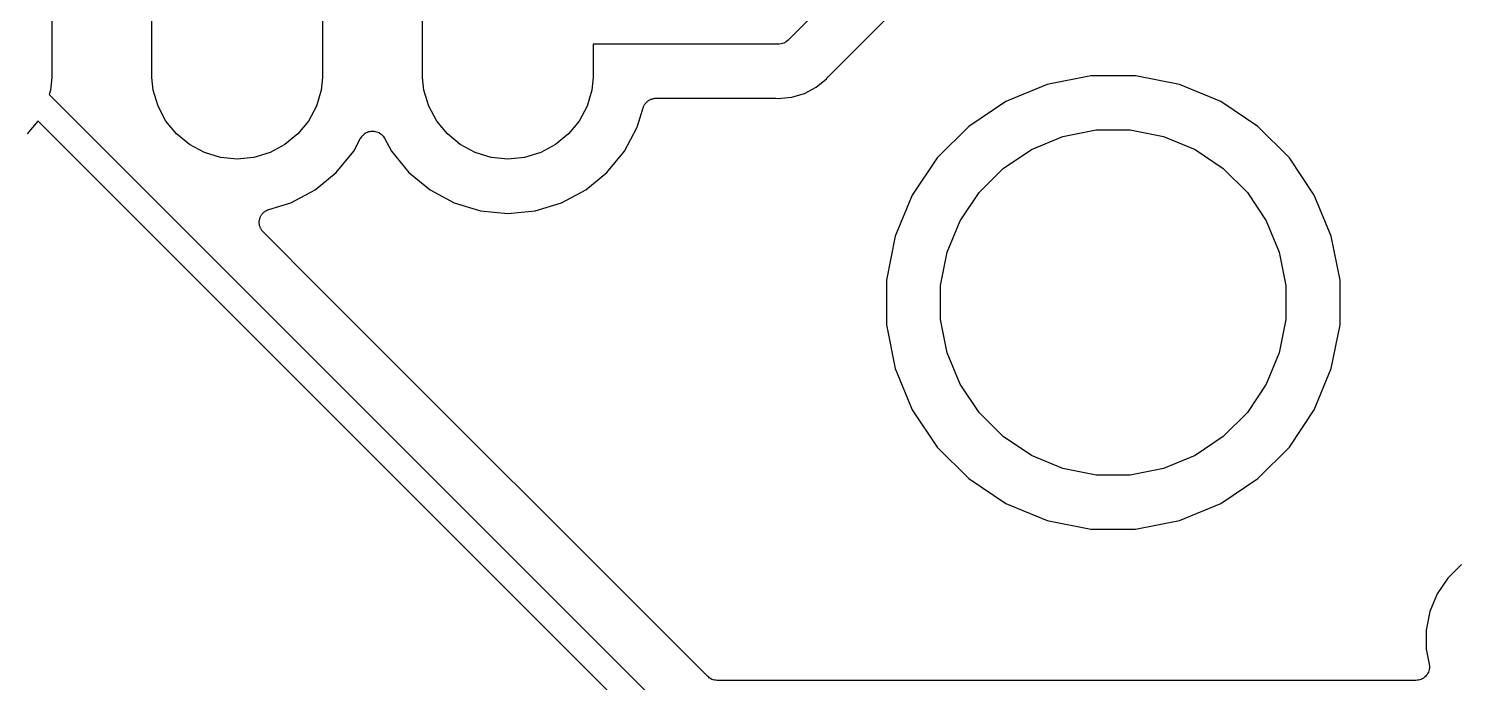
# Model space of a CAD drawing. Extents: x 20 to 116, y -135 to -20.
# Drawn here: x 52.98 to 66.42, y -105.37 to -99.23 of the extents above; entities that cross this region are included whole.
import ezdxf

# ---------------------------------------------------------------- set-up
doc = ezdxf.new("R2010")
doc.units = 0
doc.layers.add('BLACK', color=7, linetype='CONTINUOUS')

msp = doc.modelspace()

# ---------------------------------------------------------------- linework, layer by layer
at = {"layer": 'BLACK', "linetype": 'Continuous'}
for p, q in [((64.6292, -94.8226), (60.1127, -99.339)), ((60.494, -99.6762), (64.6863, -95.4839)), ((53.2, -98.8157), (53.2, -99.6943)), ((54.14, -99.6943), (54.14, -98.8157)), ((55.74, -98.8157), (55.74, -99.6943)), ((56.68, -99.6943), (56.68, -98.8157)), ((60.0139, -99.38), (58.28, -99.38)), ((58.28, -99.38), (58.28, -99.6943)), ((60.02, -99.3806), (60.0139, -99.38)), ((60.0261, -99.38), (60.02, -99.3806)), ((60.0445, -99.3782), (60.0261, -99.38)), ((60.0261, -99.38), (60.0261, -99.38)), ((60.0681, -99.371), (60.0445, -99.3782)), ((60.0898, -99.3594), (60.0681, -99.371)), ((60.1088, -99.3438), (60.0898, -99.3594)), ((60.1127, -99.339), (60.1088, -99.3438)), ((60.4868, -99.6841), (60.4906, -99.6803)), ((60.4906, -99.6803), (60.494, -99.6762)), ((62.9504, -99.677), (62.5393, -99.7588)), ((63.3696, -99.677), (62.9504, -99.677)), ((63.7807, -99.7588), (63.3696, -99.677)), ((53.1884, -99.8118), (53.1757, -99.8539)), ((53.2, -99.6943), (53.1884, -99.8118)), ((54.1516, -99.8118), (54.14, -99.6943)), ((54.1973, -99.9626), (54.1516, -99.8118)), ((55.7284, -99.8118), (55.6827, -99.9626)), ((55.74, -99.6943), (55.7284, -99.8118)), ((56.6916, -99.8118), (56.68, -99.6943)), ((56.7373, -99.9626), (56.6916, -99.8118)), ((58.2684, -99.8118), (58.2227, -99.9626)), ((58.28, -99.6943), (58.2684, -99.8118)), ((60.2634, -99.8426), (60.3734, -99.7839)), ((60.3734, -99.7839), (60.4698, -99.7048)), ((60.4698, -99.7048), (60.4856, -99.6854)), ((60.4856, -99.6854), (60.4868, -99.6841)), ((62.5393, -99.7588), (62.152, -99.9192)), ((64.168, -99.9192), (63.7807, -99.7588)), ((53.1757, -99.8539), (59.1818, -105.86)), ((58.7592, -99.9537), (58.7624, -99.949)), ((58.7624, -99.949), (58.7651, -99.944)), ((58.7651, -99.944), (58.7694, -99.9388)), ((58.7694, -99.9388), (58.7732, -99.9332)), ((58.7732, -99.9332), (58.7773, -99.9293)), ((58.7773, -99.9293), (58.7809, -99.9249)), ((58.7809, -99.9249), (58.7861, -99.9206)), ((58.7861, -99.9206), (58.7909, -99.9159)), ((58.7909, -99.9159), (58.7957, -99.9128)), ((58.7957, -99.9128), (58.8001, -99.9092)), ((58.8001, -99.9092), (58.806, -99.9061)), ((58.806, -99.9061), (58.8117, -99.9024)), ((58.8117, -99.9024), (58.817, -99.9003)), ((58.817, -99.9003), (58.822, -99.8976)), ((58.822, -99.8976), (58.8284, -99.8956)), ((58.8284, -99.8956), (58.8347, -99.8931)), ((58.8347, -99.8931), (58.8403, -99.8921)), ((58.8403, -99.8921), (58.8457, -99.8904)), ((58.8457, -99.8904), (58.8524, -99.8898)), ((58.8524, -99.8898), (58.859, -99.8885)), ((58.859, -99.8885), (58.8647, -99.8886)), ((58.8647, -99.8886), (58.8704, -99.888)), ((58.8704, -99.888), (59.9827, -99.888)), ((59.9827, -99.888), (59.9845, -99.888)), ((59.9845, -99.888), (59.9898, -99.8886)), ((59.9898, -99.8886), (59.9951, -99.8886)), ((59.9951, -99.8886), (60.02, -99.8911)), ((60.02, -99.8911), (60.0449, -99.8886)), ((60.0449, -99.8886), (60.045, -99.8886)), ((60.045, -99.8886), (60.1441, -99.8788)), ((60.1441, -99.8788), (60.2634, -99.8426)), ((62.152, -99.9192), (61.8035, -100.152)), ((64.5165, -100.152), (64.168, -99.9192)), ((54.2716, -100.102), (54.1973, -99.9626)), ((55.6827, -99.9626), (55.6084, -100.102)), ((56.8116, -100.102), (56.7373, -99.9626)), ((58.2227, -99.9626), (58.1484, -100.102)), ((58.6943, -100.158), (58.7488, -99.9781)), ((58.7488, -99.9781), (58.7494, -99.9764)), ((58.7494, -99.9764), (58.7516, -99.9712)), ((58.7516, -99.9712), (58.7533, -99.9658)), ((58.7533, -99.9658), (58.7565, -99.9599)), ((58.7565, -99.9599), (58.7592, -99.9537)), ((53.0684, -100.102), (52.9684, -100.223)), ((53.0689, -100.101), (53.0684, -100.102)), ((59.0373, -106.069), (53.0689, -100.101)), ((54.3716, -100.223), (54.2716, -100.102)), ((55.6084, -100.102), (55.5084, -100.223)), ((56.1306, -100.224), (56.1408, -100.217)), ((56.1408, -100.217), (56.1509, -100.211)), ((56.1509, -100.211), (56.1512, -100.211)), ((56.1512, -100.211), (56.1514, -100.21)), ((56.1514, -100.21), (56.1627, -100.206)), ((56.1627, -100.206), (56.1739, -100.201)), ((56.1739, -100.201), (56.1741, -100.201)), ((56.1741, -100.201), (56.1744, -100.201)), ((56.1744, -100.201), (56.1864, -100.199)), ((56.1864, -100.199), (56.1982, -100.197)), ((56.1982, -100.197), (56.1985, -100.197)), ((56.1985, -100.197), (56.1988, -100.197)), ((56.1988, -100.197), (56.211, -100.197)), ((56.211, -100.197), (56.223, -100.197)), ((56.223, -100.197), (56.2233, -100.197)), ((56.2233, -100.197), (56.2236, -100.197)), ((56.2236, -100.197), (56.2354, -100.199)), ((56.2354, -100.199), (56.2473, -100.202)), ((56.2473, -100.202), (56.2475, -100.202)), ((56.2475, -100.202), (56.2478, -100.202)), ((56.2478, -100.202), (56.2591, -100.207)), ((56.2591, -100.207), (56.2702, -100.211)), ((56.2702, -100.211), (56.2704, -100.211)), ((56.2704, -100.211), (56.2706, -100.212)), ((56.2706, -100.212), (56.2808, -100.218)), ((56.2808, -100.218), (56.2907, -100.225)), ((56.9116, -100.223), (56.8116, -100.102)), ((58.1484, -100.102), (58.0484, -100.223)), ((58.5728, -100.385), (58.6943, -100.158)), ((61.8035, -100.152), (61.5071, -100.448)), ((62.6875, -100.247), (63.0004, -100.185)), ((63.0004, -100.185), (63.3196, -100.185)), ((63.3196, -100.185), (63.6325, -100.247)), ((64.8129, -100.448), (64.5165, -100.152)), ((54.4934, -100.323), (54.3716, -100.223)), ((54.6324, -100.398), (54.4934, -100.323)), ((55.3866, -100.323), (55.2476, -100.398)), ((55.5084, -100.223), (55.3866, -100.323)), ((56.0328, -100.385), (56.098, -100.263)), ((56.098, -100.263), (56.0986, -100.262)), ((56.0986, -100.262), (56.0986, -100.262)), ((56.0986, -100.262), (56.0986, -100.262)), ((56.0986, -100.262), (56.0988, -100.262)), ((56.0988, -100.262), (56.1057, -100.252)), ((56.1057, -100.252), (56.1125, -100.242)), ((56.1125, -100.242), (56.1127, -100.242)), ((56.1127, -100.242), (56.1129, -100.241)), ((56.1129, -100.241), (56.1216, -100.233)), ((56.1216, -100.233), (56.1302, -100.224)), ((56.1302, -100.224), (56.1304, -100.224)), ((56.1304, -100.224), (56.1306, -100.224)), ((56.2907, -100.225), (56.2909, -100.225)), ((56.2909, -100.225), (56.2912, -100.225)), ((56.2912, -100.225), (56.2998, -100.234)), ((56.2998, -100.234), (56.3082, -100.243)), ((56.3082, -100.243), (56.3084, -100.243)), ((56.3084, -100.243), (56.3086, -100.243)), ((56.3086, -100.243), (56.3153, -100.253)), ((56.3153, -100.253), (56.322, -100.263)), ((56.322, -100.263), (56.3872, -100.385)), ((57.0334, -100.323), (56.9116, -100.223)), ((57.1724, -100.398), (57.0334, -100.323)), ((57.9266, -100.323), (57.7876, -100.398)), ((58.0484, -100.223), (57.9266, -100.323)), ((62.3926, -100.369), (62.6875, -100.247)), ((63.6325, -100.247), (63.9274, -100.369)), ((54.7832, -100.443), (54.6324, -100.398)), ((54.94, -100.459), (54.7832, -100.443)), ((55.0968, -100.443), (54.94, -100.459)), ((55.2476, -100.398), (55.0968, -100.443)), ((55.8694, -100.584), (56.0328, -100.385)), ((56.3872, -100.385), (56.5506, -100.584)), ((57.3232, -100.443), (57.1724, -100.398)), ((57.48, -100.459), (57.3232, -100.443)), ((57.6368, -100.443), (57.48, -100.459)), ((57.7876, -100.398), (57.6368, -100.443)), ((58.4094, -100.584), (58.5728, -100.385)), ((61.5071, -100.448), (61.2742, -100.797)), ((62.1273, -100.547), (62.3926, -100.369)), ((63.9274, -100.369), (64.1927, -100.547)), ((65.0458, -100.797), (64.8129, -100.448)), ((55.6702, -100.748), (55.8694, -100.584)), ((56.5506, -100.584), (56.7498, -100.748)), ((58.2102, -100.748), (58.4094, -100.584)), ((61.9017, -100.772), (62.1273, -100.547)), ((64.1927, -100.547), (64.4183, -100.772)), ((55.443, -100.869), (55.6702, -100.748)), ((56.7498, -100.748), (56.977, -100.869)), ((57.983, -100.869), (58.2102, -100.748)), ((55.2364, -100.932), (55.443, -100.869)), ((56.977, -100.869), (57.2236, -100.944)), ((57.7364, -100.944), (57.983, -100.869)), ((61.2742, -100.797), (61.1138, -101.184)), ((61.7244, -101.038), (61.9017, -100.772)), ((64.4183, -100.772), (64.5956, -101.038)), ((65.2062, -101.184), (65.0458, -100.797)), ((55.149, -101.028), (55.1507, -101.022)), ((55.1507, -101.022), (55.1519, -101.016)), ((55.1519, -101.016), (55.1544, -101.01)), ((55.1544, -101.01), (55.1564, -101.004)), ((55.1564, -101.004), (55.1592, -100.999)), ((55.1592, -100.999), (55.1615, -100.993)), ((55.1615, -100.993), (55.1651, -100.988)), ((55.1651, -100.988), (55.1682, -100.982)), ((55.1682, -100.982), (55.172, -100.978)), ((55.172, -100.978), (55.1753, -100.973)), ((55.1753, -100.973), (55.1799, -100.968)), ((55.1799, -100.968), (55.1841, -100.963)), ((55.1841, -100.963), (55.1887, -100.959)), ((55.1887, -100.959), (55.1929, -100.955)), ((55.1929, -100.955), (55.1983, -100.952)), ((55.1983, -100.952), (55.2034, -100.947)), ((55.2034, -100.947), (55.2086, -100.945)), ((55.2086, -100.945), (55.2135, -100.941)), ((55.2135, -100.941), (55.2195, -100.939)), ((55.2195, -100.939), (55.2253, -100.936)), ((55.2253, -100.936), (55.2309, -100.934)), ((55.2309, -100.934), (55.2364, -100.932)), ((57.2236, -100.944), (57.48, -100.969)), ((57.48, -100.969), (57.7364, -100.944)), ((55.1463, -101.052), (55.1469, -101.046)), ((55.1468, -101.059), (55.1463, -101.052)), ((55.1468, -101.065), (55.1468, -101.059)), ((55.1479, -101.071), (55.1468, -101.065)), ((55.1469, -101.046), (55.147, -101.04)), ((55.147, -101.04), (55.1483, -101.034)), ((55.1484, -101.077), (55.1479, -101.071)), ((55.1483, -101.034), (55.149, -101.028)), ((55.1503, -101.083), (55.1484, -101.077)), ((55.1515, -101.089), (55.1503, -101.083)), ((55.1537, -101.095), (55.1515, -101.089)), ((55.1554, -101.101), (55.1537, -101.095)), ((55.1584, -101.106), (55.1554, -101.101)), ((55.1608, -101.112), (55.1584, -101.106)), ((55.164, -101.117), (55.1608, -101.112)), ((55.1668, -101.123), (55.164, -101.117)), ((55.1708, -101.128), (55.1668, -101.123)), ((55.1744, -101.133), (55.1708, -101.128)), ((55.1785, -101.137), (55.1744, -101.133)), ((55.1822, -101.142), (55.1785, -101.137)), ((55.1835, -101.143), (55.1822, -101.142)), ((55.7128, -101.673), (55.1835, -101.143)), ((61.6023, -101.332), (61.7244, -101.038)), ((64.5956, -101.038), (64.7177, -101.332)), ((61.1138, -101.184), (61.032, -101.595)), ((65.288, -101.595), (65.2062, -101.184)), ((61.54, -101.645), (61.6023, -101.332)), ((64.7177, -101.332), (64.78, -101.645)), ((55.7129, -101.673), (55.7128, -101.673)), ((59.355, -105.315), (55.7129, -101.673)), ((61.032, -101.595), (61.032, -102.015)), ((61.54, -101.965), (61.54, -101.645)), ((64.78, -101.645), (64.78, -101.965)), ((65.288, -102.015), (65.288, -101.595)), ((61.6023, -102.278), (61.54, -101.965)), ((64.78, -101.965), (64.7177, -102.278)), ((61.032, -102.015), (61.1138, -102.426)), ((65.2062, -102.426), (65.288, -102.015)), ((61.7244, -102.572), (61.6023, -102.278)), ((64.7177, -102.278), (64.5956, -102.572)), ((61.1138, -102.426), (61.2742, -102.813)), ((65.0458, -102.813), (65.2062, -102.426)), ((61.9017, -102.838), (61.7244, -102.572)), ((64.5956, -102.572), (64.4183, -102.838)), ((61.2742, -102.813), (61.5071, -103.162)), ((62.1273, -103.063), (61.9017, -102.838)), ((64.4183, -102.838), (64.1927, -103.063)), ((64.8129, -103.162), (65.0458, -102.813)), ((61.5071, -103.162), (61.8035, -103.458)), ((62.3926, -103.241), (62.1273, -103.063)), ((64.1927, -103.063), (63.9274, -103.241)), ((64.5165, -103.458), (64.8129, -103.162)), ((62.6875, -103.363), (62.3926, -103.241)), ((63.9274, -103.241), (63.6325, -103.363)), ((63.0004, -103.425), (62.6875, -103.363)), ((63.3196, -103.425), (63.0004, -103.425)), ((63.6325, -103.363), (63.3196, -103.425)), ((61.8035, -103.458), (62.152, -103.691)), ((64.168, -103.691), (64.5165, -103.458)), ((62.152, -103.691), (62.5393, -103.851)), ((63.7807, -103.851), (64.168, -103.691)), ((62.5393, -103.851), (62.9504, -103.933)), ((62.9504, -103.933), (63.3696, -103.933)), ((63.3696, -103.933), (63.7807, -103.851)), ((66.4262, -104.265), (66.2997, -104.391)), ((66.2997, -104.391), (66.2003, -104.54)), ((66.2003, -104.54), (66.1319, -104.705)), ((66.1319, -104.705), (66.097, -104.881)), ((66.097, -104.881), (66.097, -105.059)), ((66.097, -105.059), (66.125, -105.2)), ((59.3641, -105.322), (59.355, -105.315)), ((59.373, -105.33), (59.3641, -105.322)), ((66.0801, -105.323), (66.0707, -105.331)), ((66.0894, -105.316), (66.0801, -105.323)), ((66.0896, -105.315), (66.0894, -105.316)), ((66.0899, -105.315), (66.0896, -105.315)), ((66.0976, -105.306), (66.0899, -105.315)), ((66.1053, -105.297), (66.0976, -105.306)), ((66.1055, -105.296), (66.1053, -105.297)), ((66.1057, -105.296), (66.1055, -105.296)), ((66.1115, -105.285), (66.1057, -105.296)), ((66.1172, -105.275), (66.1115, -105.285)), ((66.1173, -105.275), (66.1172, -105.275)), ((66.1175, -105.274), (66.1173, -105.275)), ((66.1211, -105.263), (66.1175, -105.274)), ((66.1247, -105.251), (66.1211, -105.263)), ((66.1248, -105.251), (66.1247, -105.251)), ((66.1247, -105.251), (66.1247, -105.251)), ((66.1261, -105.239), (66.1248, -105.251)), ((66.125, -105.2), (66.1252, -105.201)), ((66.1252, -105.201), (66.1252, -105.201)), ((66.1252, -105.201), (66.1252, -105.201)), ((66.1252, -105.201), (66.1253, -105.202)), ((66.1253, -105.202), (66.1264, -105.214)), ((66.1274, -105.227), (66.1261, -105.239)), ((66.1264, -105.214), (66.1274, -105.226)), ((66.1274, -105.226), (66.1274, -105.226)), ((66.1274, -105.226), (66.1274, -105.227)), ((59.3736, -105.33), (59.373, -105.33)), ((59.3741, -105.331), (59.3736, -105.33)), ((59.3844, -105.336), (59.3741, -105.331)), ((59.3948, -105.342), (59.3844, -105.336)), ((59.3954, -105.342), (59.3948, -105.342)), ((59.396, -105.342), (59.3954, -105.342)), ((59.4071, -105.346), (59.396, -105.342)), ((59.4184, -105.349), (59.4071, -105.346)), ((59.4191, -105.349), (59.4184, -105.349)), ((59.4197, -105.349), (59.4191, -105.349)), ((59.4313, -105.351), (59.4197, -105.349)), ((59.443, -105.352), (59.4313, -105.351)), ((59.4443, -105.352), (59.443, -105.352)), ((59.4444, -105.352), (59.4443, -105.352)), ((59.4443, -105.352), (59.4443, -105.352)), ((59.4448, -105.352), (59.4444, -105.352)), ((66.0004, -105.352), (59.4448, -105.352)), ((66.0124, -105.351), (66.0004, -105.352)), ((66.0243, -105.35), (66.0124, -105.351)), ((66.0247, -105.35), (66.0243, -105.35)), ((66.0251, -105.35), (66.0247, -105.35)), ((66.0366, -105.346), (66.0251, -105.35)), ((66.0481, -105.343), (66.0366, -105.346)), ((66.0485, -105.343), (66.0481, -105.343)), ((66.0488, -105.342), (66.0485, -105.343)), ((66.0595, -105.337), (66.0488, -105.342)), ((66.0701, -105.331), (66.0595, -105.337)), ((66.0704, -105.331), (66.0701, -105.331)), ((66.0707, -105.331), (66.0704, -105.331))]:
    msp.add_line(p, q, dxfattribs=at)

doc.saveas('drawing.dxf')
